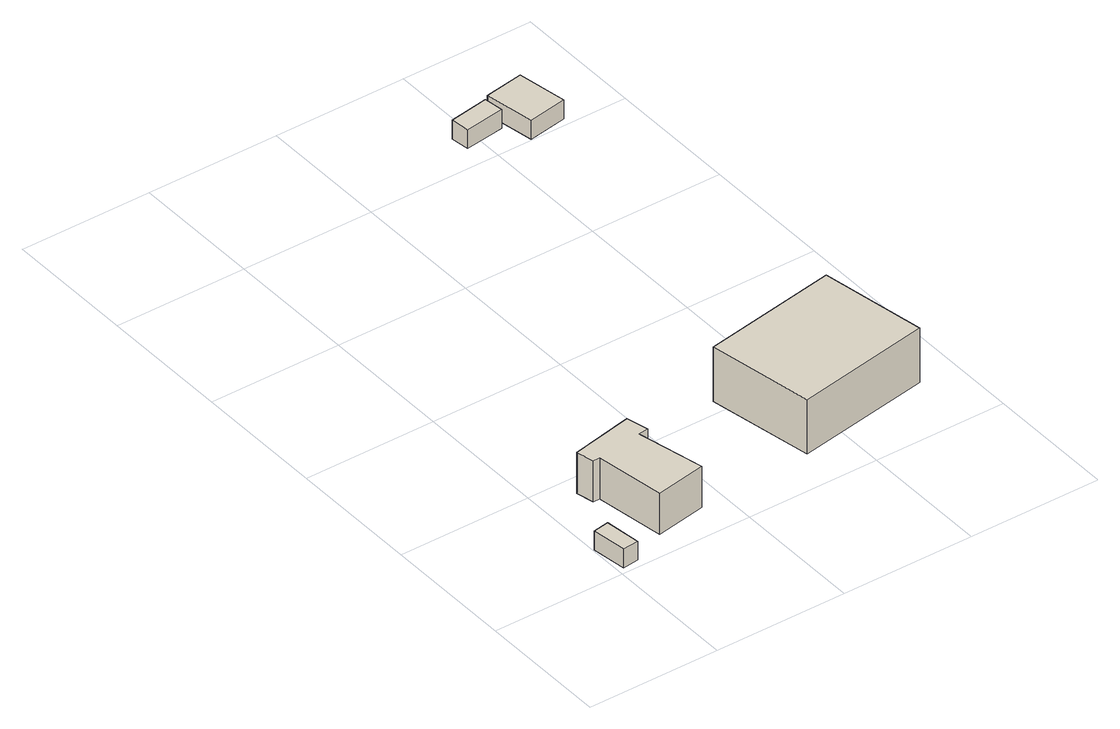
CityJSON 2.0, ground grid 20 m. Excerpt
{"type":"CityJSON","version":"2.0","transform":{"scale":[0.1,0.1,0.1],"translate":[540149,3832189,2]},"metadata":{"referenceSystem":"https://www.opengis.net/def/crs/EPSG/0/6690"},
"CityObjects":{
"building1":{"type":"Building","attributes":{"class":"3003","BuildingDetailAttribute.specifiedBuildingCoverageRate":0.6,"BuildingDetailAttribute.surveyYear":2017,"BuildingTsunamiRiskAttribute.description":"1","BuildingTsunamiRiskAttribute.rank":"2","BuildingTsunamiRiskAttribute.depth":1.13,"BuildingHighTideRiskAttribute.description":"1","BuildingHighTideRiskAttribute.rank":"3","BuildingHighTideRiskAttribute.depth":3.89,"BuildingIDAttribute.prefecture":"27","BuildingIDAttribute.city":"27125"},"geometry":[{"type":"Solid","lod":"1","boundaries":[[[[0,1,2,3]],[[2,4,5,3]],[[1,6,4,2]],[[0,7,6,1]],[[3,5,7,0]],[[4,6,7,5]]]]}]},
"building2":{"type":"Building","attributes":{"計測周辺長":47.02,"1/2500図郭":84,"区名":"住之江区","町丁目名称":"南港東６丁目","街区番号":5,"class":"3001","usage":"431","measuredHeight":6.6,"storeysAboveGround":2,"BuildingDetailAttribute.buildingRoofEdgeArea":108.44,"BuildingDetailAttribute.buildingStructureType":"610","BuildingDetailAttribute.buildingStructureOrgType":"2","BuildingDetailAttribute.detailedUsage":"1720","BuildingDetailAttribute.specifiedBuildingCoverageRate":0.6,"BuildingDetailAttribute.surveyYear":2017,"BuildingTsunamiRiskAttribute.description":"1","BuildingTsunamiRiskAttribute.rank":"1","BuildingTsunamiRiskAttribute.depth":0.43,"BuildingHighTideRiskAttribute.description":"1","BuildingHighTideRiskAttribute.rank":"3","BuildingHighTideRiskAttribute.depth":3.2,"BuildingIDAttribute.prefecture":"27","BuildingIDAttribute.city":"27125"},"geometry":[{"type":"Solid","lod":"1","boundaries":[[[[8,9,10,11,12,13,14,15]],[[14,16,17,15]],[[13,18,16,14]],[[12,19,18,13]],[[11,20,19,12]],[[10,21,20,11]],[[9,22,21,10]],[[8,23,22,9]],[[15,17,23,8]],[[16,18,19,20,21,22,23,17]]]]}]},
"building3":{"type":"Building","attributes":{"計測周辺長":74.02,"1/2500図郭":84,"区名":"住之江区","町丁目名称":"南港東６丁目","街区番号":5,"class":"3001","usage":"431","measuredHeight":8.6,"storeysAboveGround":1,"BuildingDetailAttribute.buildingRoofEdgeArea":337.4,"BuildingDetailAttribute.buildingStructureType":"610","BuildingDetailAttribute.buildingStructureOrgType":"2","BuildingDetailAttribute.detailedUsage":"1720","BuildingDetailAttribute.specifiedBuildingCoverageRate":0.6,"BuildingDetailAttribute.surveyYear":2017,"BuildingTsunamiRiskAttribute.description":"1","BuildingTsunamiRiskAttribute.rank":"2","BuildingTsunamiRiskAttribute.depth":0.62,"BuildingHighTideRiskAttribute.description":"1","BuildingHighTideRiskAttribute.rank":"3","BuildingHighTideRiskAttribute.depth":3.35,"BuildingIDAttribute.prefecture":"27","BuildingIDAttribute.city":"27125"},"geometry":[{"type":"Solid","lod":"1","boundaries":[[[[24,25,26,27]],[[26,28,29,27]],[[25,30,28,26]],[[24,31,30,25]],[[27,29,31,24]],[[28,30,31,29]]]]}]},
"building4":{"type":"Building","attributes":{"class":"3001","BuildingDetailAttribute.specifiedBuildingCoverageRate":0.6,"BuildingDetailAttribute.surveyYear":2017,"BuildingTsunamiRiskAttribute.description":"1","BuildingTsunamiRiskAttribute.rank":"2","BuildingTsunamiRiskAttribute.depth":0.6,"BuildingHighTideRiskAttribute.description":"1","BuildingHighTideRiskAttribute.rank":"3","BuildingHighTideRiskAttribute.depth":3.33,"BuildingIDAttribute.prefecture":"27","BuildingIDAttribute.city":"27125"},"geometry":[{"type":"Solid","lod":"1","boundaries":[[[[32,33,34,35]],[[34,36,37,35]],[[33,38,36,34]],[[32,39,38,33]],[[35,37,39,32]],[[36,38,39,37]]]]}]},
"building5":{"type":"Building","attributes":{"class":"3001","BuildingDetailAttribute.specifiedBuildingCoverageRate":0.6,"BuildingDetailAttribute.surveyYear":2017,"BuildingTsunamiRiskAttribute.description":"1","BuildingTsunamiRiskAttribute.rank":"2","BuildingTsunamiRiskAttribute.depth":0.63,"BuildingHighTideRiskAttribute.description":"1","BuildingHighTideRiskAttribute.rank":"3","BuildingHighTideRiskAttribute.depth":3.29,"BuildingIDAttribute.prefecture":"27","BuildingIDAttribute.city":"27125"},"geometry":[{"type":"Solid","lod":"1","boundaries":[[[[40,41,42,43]],[[42,44,45,43]],[[41,46,44,42]],[[40,47,46,41]],[[43,45,47,40]],[[44,46,47,45]]]]}]}
},
"vertices":[
[2,62,1],[26,66,1],[33,12,1],[9,9,1],[33,12,31],[9,9,31],[26,66,31],[2,62,31],
[66,136,8],[56,136,8],[50,163,8],[143,182,8],[151,149,8],[136,147,8],[159,45,8],[82,31,8],[159,45,73],[82,31,73],[136,147,73],[151,149,73],[143,182,73],[50,163,73],[56,136,73],[66,136,73],
[302,213,10],[507,249,10],[535,89,10],[331,53,10],[535,89,96],[331,53,96],[507,249,96],[302,213,96],
[366,851,11],[426,861,11],[430,832,11],[370,823,11],[430,832,41],[370,823,41],[426,861,41],[366,851,41],
[433,866,11],[492,876,11],[505,801,11],[446,791,11],[505,801,41],[446,791,41],[492,876,41],[433,866,41]
]}
